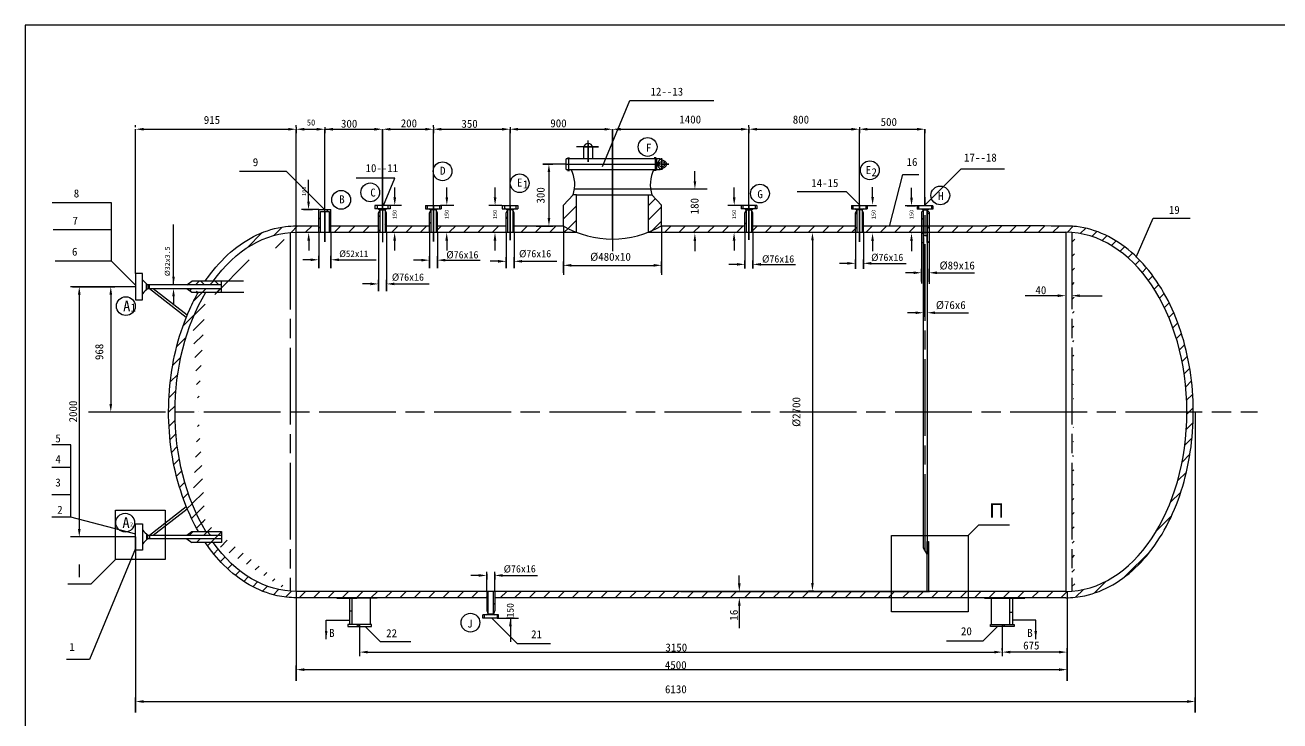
# Model space of a CAD drawing. Header units: millimetres. Extents: x 0 to 594, y 0 to 420.
# Drawn here: x 0 to 392.1, y 202.4 to 420 of the extents above; entities that cross this region are included whole.
import ezdxf

# ---------------------------------------------------------------- set-up
doc = ezdxf.new("R2010")
doc.units = ezdxf.units.MM
doc.linetypes.add('ACAD_ISO08W100', pattern=[36, 24, -3, 6, -3])
doc.linetypes.add('ACAD_ISO09W100', pattern=[45, 24, -3, 6, -3, 6, -3])
for name, color, linetype in [('双点划线', 1, 'ACAD_ISO09W100'), ('引线', 3, 'Continuous'), ('标注线', 6, 'Continuous'), ('点划线', 2, 'ACAD_ISO08W100')]:
    doc.layers.add(name, color=color, linetype=linetype)
doc.layers.add('次轮廓线', color=7, linetype='Continuous', lineweight=25)
doc.layers.add('轮廓线', color=7, linetype='Continuous', lineweight=30)
doc.dimstyles.new('ISO-25', dxfattribs={"dimtxt": 2.5, "dimasz": 2.5, "dimexe": 1.25, "dimexo": 0.625, "dimtad": 1, "dimtxsty": 'Standard', "dimcen": 2.5, "dimadec": 0, "dimazin": 0, "dimtfac": 1, "dimtmove": 0, "dimatfit": 3, "dimfxl": 1, "dimarcsym": 0})
pattern_1 = [(45, (9.756, -23.5534), (-2.245064, 2.245064), [])]
pattern_2 = [(45, (9.756, -23.5534), (-2.245064, 2.245064), []), (135, (9.756, -23.5534), (-6.735192, 2.245064), [7.9375, -4.7625])]

# ---------------------------------------------------------------- blocks, each defined once
blk = doc.blocks.new('圆')
at = {"layer": '标注线', "lineweight": 25}
blk.add_circle((404.57, 297.1), 5.87, dxfattribs=at)
at = {"layer": '标注线', "lineweight": 25, "insert": (402.87, 300.46), "char_height": 6.63, "width": 76.7405, "attachment_point": 1}
blk.add_mtext('A', dxfattribs=at)

msp = doc.modelspace()

# ---------------------------------------------------------------- hatches: boundary and pattern name
at = {"lineweight": 25}
h = msp.add_hatch(dxfattribs=at)
h.set_pattern_fill('ANSI31', color=256, style=0)
h.set_pattern_definition(pattern_1)
h.paths.add_polyline_path([(168.224, 357.13, 0.0366444), (172.311, 355.189), (172.311, 366.876), (171.235, 366.876), (168.224, 363.699)])
h.paths.add_polyline_path([(194.795, 355.235, 0.0367193), (198.882, 357.198), (198.882, 363.699), (195.871, 366.876), (194.795, 366.876)])
h = msp.add_hatch(dxfattribs=at)
h.set_pattern_fill('ANSI38', color=256, style=0)
h.set_pattern_definition(pattern_2)
h.paths.add_polyline_path([(92.28, 361.674), (95.042, 361.674), (95.042, 355.189), (95.581, 355.189), (95.581, 362.298), (91.741, 362.298), (91.741, 355.189), (92.28, 355.189)])
h = msp.add_hatch(dxfattribs=at)
h.set_pattern_fill('ANSI31', color=256, style=0)
h.set_pattern_definition(pattern_1)
h.paths.add_polyline_path([(110.841, 362.161, 0.0001236), (110.841, 362.161), (110.419, 361.212), (110.419, 355.189), (110.841, 355.189)])
h.paths.add_polyline_path([(112.926, 361.212), (112.503, 362.161, 0.0001236), (112.503, 362.161), (112.503, 355.189), (112.926, 355.189)])
h.paths.add_polyline_path([(126.764, 362.161, 0.0001236), (126.764, 362.161), (126.342, 361.212), (126.342, 355.189), (126.764, 355.189)])
h.paths.add_polyline_path([(128.849, 361.212), (128.426, 362.161, 0.0001236), (128.426, 362.161), (128.426, 355.189), (128.849, 355.189)])
h.paths.add_polyline_path([(150.723, 362.161, 0.0001236), (150.723, 362.161), (150.3, 361.212), (150.3, 355.189), (150.723, 355.189)])
h.paths.add_polyline_path([(152.807, 361.212), (152.385, 362.161, 0.0001236), (152.385, 362.161), (152.385, 355.189), (152.807, 355.189)])
h = msp.add_hatch(dxfattribs=at)
h.set_pattern_fill('ANSI31', color=256, style=0)
h.set_pattern_definition(pattern_1)
h.paths.add_polyline_path([(225.341, 362.161, 0.0001236), (225.341, 362.161), (224.919, 361.212), (224.919, 355.189), (225.341, 355.189)])
h.paths.add_polyline_path([(227.425, 361.212), (227.003, 362.161, 0.0001236), (227.003, 362.161), (227.003, 355.189), (227.425, 355.189)])
h.paths.add_polyline_path([(259.854, 362.161, 0.0001236), (259.854, 362.161), (259.431, 361.212), (259.431, 355.189), (259.854, 355.189)])
h.paths.add_polyline_path([(261.938, 361.212), (261.516, 362.161, 0.0001236), (261.516, 362.161), (261.516, 355.189), (261.938, 355.189)])
h = msp.add_hatch(dxfattribs=at)
h.set_pattern_fill('ANSI31', color=256, style=0)
h.set_pattern_definition(pattern_1)
h.paths.add_polyline_path([(280.735, 362.07), (280.117, 361.453), (280.117, 357.189), (280.735, 357.189)])
h.paths.add_polyline_path([(282.451, 361.453), (281.834, 362.07), (281.834, 357.189), (282.451, 357.189)])
h.paths.add_polyline_path([(280.735, 357.189), (280.117, 357.189), (280.117, 355.189), (280.735, 355.189)])
h.paths.add_polyline_path([(282.451, 357.189), (281.834, 357.189), (281.834, 355.189), (282.451, 355.189)])
h.paths.add_polyline_path([(280.735, 355.189), (280.117, 355.189), (280.117, 352.032), (280.735, 352.032)])
h.paths.add_polyline_path([(282.451, 355.189), (281.834, 355.189), (281.834, 352.032), (282.451, 352.032)])
at = {"lineweight": -3}
h = msp.add_hatch(dxfattribs=at)
h.set_pattern_fill('ANSI31', color=256, style=0)
h.set_pattern_definition(pattern_1)
edge = h.paths.add_edge_path()
edge.add_spline(control_points=[(54.161, 336.455), (53.196, 334.776), (52.298, 333.018), (49.843, 327.605), (48.493, 323.756), (46.405, 315.725), (45.667, 311.542), (44.836, 303.043), (44.743, 298.727), (45.206, 290.169), (45.762, 285.927), (47.498, 277.721), (48.678, 273.757), (51.309, 267.067), (52.654, 264.254), (54.161, 261.632)], knot_values=[4.0066623, 4.0066623, 4.0066623, 4.0066623, 4.1205086, 4.1205086, 4.3444741, 4.3444741, 4.5684395, 4.5684395, 4.7924049, 4.7924049, 5.0163704, 5.0163704, 5.2403358, 5.2403358, 5.4181181, 5.4181181, 5.4181181, 5.4181181], degree=3, periodic=0)
edge.add_line((54.161, 261.632), (56.482, 261.632))
edge.add_ellipse((84.716, 299.043), major_axis=(0, 56.145), ratio=0.6744186, start_angle=48.21518, end_angle=131.78482, ccw=False)
edge.add_line((56.482, 336.455), (54.161, 336.455))
edge = h.paths.add_edge_path()
edge.add_line((91.741, 355.189), (91.741, 357.189))
edge.add_line((91.741, 357.189), (84.716, 357.189))
edge.add_spline(control_points=[(84.716, 357.189), (83.586, 357.189), (82.455, 357.119), (78.295, 356.606), (75.297, 355.725), (69.546, 353.022), (66.794, 351.2), (61.663, 346.733), (59.285, 344.087), (56.858, 340.701), (56.576, 340.296), (56.299, 339.886)], knot_values=[5.4983596, 5.4983596, 5.4983596, 5.4983596, 5.5814115, 5.5814115, 5.8053769, 5.8053769, 6.0293424, 6.0293424, 6.2533078, 6.2533078, 6.2831853, 6.2831853, 6.2831853, 6.2831853], degree=3, periodic=0)
edge.add_line((56.299, 339.886), (58.734, 339.886))
edge.add_ellipse((84.716, 299.043), major_axis=(0, 56.145), ratio=0.6744186, start_angle=0, end_angle=43.32745, ccw=False)
edge.add_line((84.716, 355.189), (91.741, 355.189))
h = msp.add_hatch(dxfattribs=at)
h.set_pattern_fill('ANSI31', color=256, style=0)
h.set_pattern_definition(pattern_1)
h.paths.add_polyline_path([(227.425, 357.189), (227.425, 355.189), (259.431, 355.189), (259.431, 357.189)])
h.paths.add_polyline_path([(280.117, 355.189), (280.117, 357.189), (261.938, 357.189), (261.938, 355.189)])
h.paths.add_polyline_path([(224.919, 355.189), (224.919, 357.189), (198.866, 357.189, -0.0365738), (194.795, 355.235), (194.795, 355.189)])
h.paths.add_polyline_path([(172.311, 355.189, -0.037604), (168.121, 357.189), (152.807, 357.189), (152.807, 355.189)])
h.paths.add_polyline_path([(128.849, 357.189), (128.849, 355.189), (150.3, 355.189), (150.3, 357.189)])
h.paths.add_polyline_path([(112.926, 357.189), (112.926, 355.189), (126.342, 355.189), (126.342, 357.189)])
h.paths.add_polyline_path([(110.419, 355.189), (110.419, 357.189), (95.581, 357.189), (95.581, 355.189)])
h = msp.add_hatch(dxfattribs=at)
h.set_pattern_fill('ANSI31', color=256, style=0)
h.set_pattern_definition(pattern_1)
edge = h.paths.add_edge_path()
edge.add_ellipse((325.17, 299.043), major_axis=(0, 56.145), ratio=0.6744186, start_angle=182.88104, end_angle=357.11896, ccw=False)
edge.add_line((327.073, 242.969), (327.073, 240.964))
edge.add_spline(control_points=[(327.073, 240.964), (328.437, 241.058), (329.797, 241.254), (334.152, 242.21), (337.096, 243.369), (342.696, 246.599), (345.354, 248.669), (350.263, 253.595), (352.515, 256.451), (356.521, 262.803), (358.275, 266.298), (361.208, 273.757), (362.388, 277.721), (364.124, 285.927), (364.68, 290.169), (365.143, 298.727), (365.05, 303.043), (364.219, 311.542), (363.481, 315.725), (361.393, 323.756), (360.043, 327.605), (356.789, 334.783), (354.885, 338.112), (350.602, 344.087), (348.223, 346.733), (343.093, 351.2), (340.34, 353.022), (334.589, 355.725), (331.591, 356.606), (328.239, 357.019), (327.922, 357.053), (327.073, 357.081)], knot_values=[3.1882264, 3.1882264, 3.1882264, 3.1882264, 3.2885828, 3.2885828, 3.5125482, 3.5125482, 3.7365137, 3.7365137, 3.9604791, 3.9604791, 4.1844445, 4.1844445, 4.40841, 4.40841, 4.6323754, 4.6323754, 4.8563408, 4.8563408, 5.0803062, 5.0803062, 5.3042717, 5.3042717, 5.5282371, 5.5282371, 5.7522025, 5.7522025, 5.976168, 5.976168, 6.2001334, 6.2001334, 6.223522, 6.223522, 6.223522, 6.223522], degree=3, periodic=0)
edge.add_line((327.073, 357.081), (327.073, 355.118))
edge = h.paths.add_edge_path()
edge.add_line((325.17, 355.189), (325.17, 357.122))
edge.add_spline(control_points=[(325.17, 357.122), (322.005, 357.166), (315.528, 357.189), (301.391, 357.189)], knot_values=[6.2360523, 6.2360523, 6.2360523, 6.2360523, 6.2831853, 6.2831853, 6.2831853, 6.2831853], degree=3, periodic=0)
edge.add_line((301.391, 357.189), (282.451, 357.189))
edge.add_line((282.451, 357.189), (282.451, 355.189))
edge.add_line((282.451, 355.189), (325.17, 355.189))
edge = h.paths.add_edge_path()
edge.add_ellipse((325.17, 299.043), major_axis=(0, 56.145), ratio=0.6744186, start_angle=357.11896, end_angle=360, ccw=False)
edge.add_line((327.073, 355.118), (327.073, 357.081))
edge.add_spline(control_points=[(327.073, 357.081), (326.619, 357.096), (326.012, 357.11), (325.17, 357.122)], knot_values=[6.223522, 6.223522, 6.223522, 6.223522, 6.2360523, 6.2360523, 6.2360523, 6.2360523], degree=3, periodic=0)
edge.add_line((325.17, 357.122), (325.17, 355.189))
edge = h.paths.add_edge_path()
edge.add_spline(control_points=[(325.17, 240.898), (325.805, 240.898), (326.44, 240.92), (327.073, 240.964)], knot_values=[3.1415927, 3.1415927, 3.1415927, 3.1415927, 3.1882264, 3.1882264, 3.1882264, 3.1882264], degree=3, periodic=0)
edge.add_line((327.073, 240.964), (327.073, 242.969))
edge.add_ellipse((325.17, 299.043), major_axis=(0, 56.145), ratio=0.6744186, start_angle=180, end_angle=182.88104, ccw=False)
edge.add_line((325.17, 242.898), (325.17, 240.898))
at = {"lineweight": 25}
h = msp.add_hatch(dxfattribs=at)
h.set_pattern_fill('ANSI38', color=256, style=0)
h.set_pattern_definition(pattern_2)
h.paths.add_polyline_path([(61.381, 339.886), (52.109, 339.886), (50.507, 338.763), (61.381, 338.763)])
h.paths.add_polyline_path([(61.381, 337.578), (50.507, 337.578), (52.109, 336.455), (61.381, 336.455)])
at = {"lineweight": -3}
h = msp.add_hatch(dxfattribs=at)
h.set_pattern_fill('ANSI31', color=256, style=0)
h.set_pattern_definition(pattern_1)
edge = h.paths.add_edge_path()
edge.add_ellipse((84.716, 299.043), major_axis=(0, 56.145), ratio=0.6744186, start_angle=136.67255, end_angle=177.11896, ccw=False)
edge.add_line((58.734, 258.201), (56.299, 258.201))
edge.add_spline(control_points=[(56.299, 258.201), (58.061, 255.592), (59.997, 253.221), (64.533, 248.669), (67.19, 246.599), (72.791, 243.369), (75.734, 242.21), (80.089, 241.254), (81.449, 241.058), (82.813, 240.964)], knot_values=[3.1882264, 3.1882264, 3.1882264, 3.1882264, 3.3781309, 3.3781309, 3.6020963, 3.6020963, 3.8260617, 3.8260617, 3.9264181, 3.9264181, 3.9264181, 3.9264181], degree=3, periodic=0)
edge.add_line((82.813, 240.964), (82.813, 242.969))
edge = h.paths.add_edge_path()
edge.add_line((144.253, 242.898), (82.813, 242.898))
edge.add_line((82.813, 242.898), (82.813, 240.964))
edge.add_spline(control_points=[(82.813, 240.964), (83.447, 240.92), (84.081, 240.898), (84.716, 240.898)], knot_values=[3.1415927, 3.1415927, 3.1415927, 3.1415927, 3.1882264, 3.1882264, 3.1882264, 3.1882264], degree=3, periodic=0)
edge.add_line((84.716, 240.898), (144.253, 240.898))
edge.add_line((144.253, 240.898), (144.253, 242.898))
at = {"lineweight": 25}
h = msp.add_hatch(dxfattribs=at)
h.set_pattern_fill('ANSI38', color=256, style=0)
h.set_pattern_definition(pattern_2)
h.paths.add_polyline_path([(61.381, 261.632), (52.109, 261.632), (50.507, 260.508), (61.381, 260.508)])
h.paths.add_polyline_path([(61.381, 259.324), (50.507, 259.324), (52.109, 258.201), (61.381, 258.201)])
h = msp.add_hatch(dxfattribs=at)
h.set_pattern_fill('MUDST', color=256, style=0)
h.set_pattern_definition([(0, (9.756, -23.5534), (12.7, 6.35), [6.35, -6.35, 0, -6.35, 0, -6.35])])
h.paths.add_polyline_path([(102.176, 240.808), (101.318, 240.808), (101.318, 232.57), (102.176, 232.57)])
h = msp.add_hatch(dxfattribs=at)
h.set_pattern_fill('ANSI31', color=256, style=0)
h.set_pattern_definition(pattern_1)
h.paths.add_polyline_path([(144.675, 242.898), (144.253, 242.898), (144.253, 236.875), (144.675, 235.925, 0.0001236), (144.675, 235.926)])
h.paths.add_polyline_path([(146.759, 242.898), (146.337, 242.898), (146.337, 235.926, 0.0001236), (146.337, 235.925), (146.759, 236.875)])
at = {"lineweight": -3}
h = msp.add_hatch(dxfattribs=at)
h.set_pattern_fill('ANSI31', color=256, style=0)
h.set_pattern_definition(pattern_1)
h.paths.add_polyline_path([(146.759, 242.898), (146.759, 240.898), (325.17, 240.898), (325.17, 242.898)])
at = {"lineweight": 25}
h = msp.add_hatch(dxfattribs=at)
h.set_pattern_fill('ACAD_ISO08W100', color=256, style=0)
h.set_pattern_definition([(0, (9.756, -23.5534), (0, 5), [24, -3, 6, -3])])
h.paths.add_polyline_path([(308.569, 240.705), (308.569, 240.808), (307.71, 240.808), (307.71, 232.57), (308.569, 232.57)])
h = msp.add_hatch(dxfattribs=at)
h.set_pattern_fill('ANSI31', color=256, style=0)
h.set_pattern_definition(pattern_1)
h.paths.add_polyline_path([(108.237, 232.57), (100.815, 232.57), (100.815, 231.891), (108.237, 231.891)])
h = msp.add_hatch(dxfattribs=at)
h.set_pattern_fill('ANSI31', color=256, style=0)
h.set_pattern_definition(pattern_1)
h.paths.add_polyline_path([(309.072, 232.57), (301.65, 232.57), (301.65, 231.891), (309.072, 231.891)])

# ---------------------------------------------------------------- linework, layer by layer
at = {"lineweight": -3}
for p, q in [((198.413, 378.167), (169.025, 378.167)), ((169.025, 374.857), (169.025, 378.167)), ((197.322, 378.167), (197.322, 374.857)), ((198.413, 378.167), (199.9, 377.439)), ((169.025, 374.857), (198.413, 374.857)), ((198.413, 374.857), (199.9, 375.584)), ((171.235, 366.876), (168.224, 363.699)), ((172.311, 366.876), (171.235, 366.876)), ((172.311, 355.189), (172.311, 366.876)), ((172.311, 366.876), (194.795, 366.876)), ((194.795, 355.189), (194.795, 366.876)), ((194.795, 366.876), (195.871, 366.876)), ((195.871, 366.876), (198.882, 363.699)), ((110.782, 362.215), (112.563, 362.215)), ((128.486, 362.215), (126.705, 362.215)), ((152.444, 362.215), (150.663, 362.215)), ((168.224, 357.13), (168.224, 363.699)), ((198.882, 357.13), (198.882, 363.699)), ((225.282, 362.215), (227.062, 362.215)), ((261.575, 362.215), (259.794, 362.215)), ((280.737, 362.073), (280.117, 361.453)), ((280.117, 361.453), (280.117, 352.032)), ((280.735, 256.493), (280.735, 362.169)), ((280.735, 362.169), (281.834, 362.169)), ((280.737, 352.032), (280.737, 362.073)), ((281.831, 362.073), (282.451, 361.453)), ((281.831, 352.032), (281.831, 362.073)), ((281.834, 362.169), (281.834, 254.575)), ((282.451, 361.453), (282.451, 352.032)), ((280.117, 352.032), (280.737, 352.032)), ((282.451, 352.032), (281.831, 352.032)), ((38.858, 337.578), (50.367, 328.615)), ((40.036, 337.578), (50.668, 329.35)), ((38.858, 260.508), (50.367, 269.471)), ((40.036, 260.508), (50.668, 268.736)), ((281.834, 254.575), (280.735, 256.493)), ((281.83, 258.537), (282.247, 258.537)), ((281.857, 242.9), (281.857, 258.508)), ((282.247, 242.9), (281.857, 242.9)), ((144.616, 235.872), (146.396, 235.872))]:
    msp.add_line(p, q, dxfattribs=at)
at = {"lineweight": 25}
for p, q in [((169.588, 378.406), (169.484, 378.511)), ((169.484, 378.511), (170.11, 378.511)), ((169.588, 378.406), (169.484, 378.302)), ((169.484, 378.302), (170.11, 378.302)), ((170.006, 378.406), (169.588, 378.406)), ((170.006, 378.406), (169.588, 378.406)), ((169.797, 378.406), (169.797, 374.617)), ((170.11, 378.511), (170.006, 378.406)), ((170.11, 378.302), (170.006, 378.406)), ((197.203, 378.511), (196.577, 378.511)), ((196.577, 378.511), (196.681, 378.406)), ((196.577, 378.302), (196.681, 378.406)), ((197.203, 378.302), (196.577, 378.302)), ((196.681, 378.406), (197.099, 378.406)), ((196.681, 378.406), (197.099, 378.406)), ((196.89, 378.406), (196.89, 374.617)), ((197.099, 378.406), (197.203, 378.511)), ((197.099, 378.406), (197.203, 378.302)), ((169.588, 374.617), (169.484, 374.722)), ((169.484, 374.722), (170.11, 374.722)), ((169.588, 374.617), (169.484, 374.513)), ((169.484, 374.513), (170.11, 374.513)), ((170.006, 374.617), (169.588, 374.617)), ((170.006, 374.617), (169.588, 374.617)), ((170.11, 374.722), (170.006, 374.617)), ((170.11, 374.513), (170.006, 374.617)), ((197.203, 374.722), (196.577, 374.722)), ((196.577, 374.722), (196.681, 374.617)), ((196.577, 374.513), (196.681, 374.617)), ((197.203, 374.513), (196.577, 374.513)), ((196.681, 374.617), (197.099, 374.617)), ((196.681, 374.617), (197.099, 374.617)), ((197.099, 374.617), (197.203, 374.722)), ((197.099, 374.617), (197.203, 374.513)), ((109.997, 363.607), (109.997, 362.487)), ((113.347, 363.607), (113.347, 362.487)), ((125.678, 363.607), (125.678, 362.487)), ((129.513, 363.607), (129.513, 362.487)), ((149.758, 363.607), (149.758, 362.487)), ((153.35, 363.607), (153.35, 362.487)), ((224.229, 363.607), (224.229, 362.487)), ((228.115, 363.607), (228.115, 362.487)), ((258.678, 363.607), (258.678, 362.487)), ((262.692, 363.607), (262.692, 362.487)), ((279.152, 363.515), (279.152, 362.396)), ((283.243, 363.515), (283.243, 362.396)), ((280.737, 354.235), (281.831, 354.235)), ((143.474, 235.6), (143.474, 234.48)), ((147.538, 235.6), (147.538, 234.48))]:
    msp.add_line(p, q, dxfattribs=at)
for p, q in [((84.716, 357.189), (91.741, 357.189)), ((95.581, 357.189), (110.419, 357.189)), ((112.926, 357.189), (126.342, 357.189)), ((128.849, 357.189), (150.3, 357.189)), ((152.807, 357.189), (168.224, 357.189)), ((198.866, 357.189), (224.901, 357.189)), ((227.408, 357.189), (259.443, 357.189)), ((261.949, 357.189), (280.117, 357.189)), ((277.612, 357.189), (301.391, 357.189)), ((84.716, 355.189), (172.311, 355.189)), ((84.716, 242.898), (84.716, 355.189)), ((194.676, 355.189), (280.117, 355.189)), ((277.472, 355.189), (325.17, 355.189)), ((325.17, 355.189), (325.17, 242.898)), ((325.17, 242.898), (84.716, 242.898)), ((144.253, 240.898), (84.716, 240.898)), ((325.17, 240.898), (146.759, 240.898))]:
    msp.add_line(p, q)
msp.add_lwpolyline([(0, 0), (594, 0), (594, 420), (0, 420)], close=True)
at = {"lineweight": 30}
msp.add_circle((198.969, 376.465), 0.884, dxfattribs=at)
at = {"lineweight": -3}
for centre, radius, start, end in [((199.321, 376.512), 1.659, 112.94872, 247.05128), ((199.446, 376.512), 1.033, 296.0686, 63.9314), ((161.184, 370.164), 10.575, 341.88397, 26.34196), ((205.922, 370.164), 10.575, 153.65804, 198.11603)]:
    msp.add_arc(centre, radius, start, end, dxfattribs=at)
at = {"extrusion": (0, 0, -1)}
for start_param, end_param in [(5.5269786, 6.2831853), (3.9831062, 5.4416717), (3.1415927, 3.8977994)]:
    msp.add_ellipse((84.716, 299.043), major_axis=(0, 56.145), ratio=0.6744186, start_param=start_param, end_param=end_param, dxfattribs=at)
msp.add_ellipse((325.17, 299.043), major_axis=(0, 56.145), ratio=0.6744186, start_param=3.1415927, end_param=6.2831853)
for points, knots in [([(56.299, 339.886), (56.576, 340.296), (56.858, 340.701), (59.285, 344.087), (61.663, 346.733), (66.794, 351.2), (69.546, 353.022), (75.297, 355.725), (78.295, 356.606), (82.455, 357.119), (83.586, 357.189), (84.716, 357.189)], [5.49835959, 5.49835959, 5.49835959, 5.49835959, 5.52823711, 5.52823711, 5.75220255, 5.75220255, 5.97616798, 5.97616798, 6.20013341, 6.20013341, 6.28318531, 6.28318531, 6.28318531, 6.28318531]), ([(325.17, 240.898), (327.171, 240.898), (329.171, 241.117), (334.152, 242.21), (337.096, 243.369), (342.696, 246.599), (345.354, 248.669), (350.263, 253.595), (352.515, 256.451), (356.521, 262.803), (358.275, 266.298), (361.208, 273.757), (362.388, 277.721), (364.124, 285.927), (364.68, 290.169), (365.143, 298.727), (365.05, 303.043), (364.219, 311.542), (363.481, 315.725), (361.393, 323.756), (360.043, 327.605), (356.789, 334.783), (354.885, 338.112), (350.602, 344.087), (348.223, 346.733), (343.093, 351.2), (340.34, 353.022), (334.589, 355.725), (331.591, 356.606), (327.431, 357.119), (326.301, 357.189), (301.391, 357.189)], [3.1415927, 3.1415927, 3.1415927, 3.1415927, 3.2885828, 3.2885828, 3.5125482, 3.5125482, 3.7365137, 3.7365137, 3.9604791, 3.9604791, 4.1844445, 4.1844445, 4.40841, 4.40841, 4.6323754, 4.6323754, 4.8563408, 4.8563408, 5.0803062, 5.0803062, 5.3042717, 5.3042717, 5.5282371, 5.5282371, 5.7522025, 5.7522025, 5.976168, 5.976168, 6.2001334, 6.2001334, 6.2831853, 6.2831853, 6.2831853, 6.2831853]), ([(54.161, 261.632), (52.654, 264.254), (51.309, 267.067), (48.678, 273.757), (47.498, 277.721), (45.762, 285.927), (45.206, 290.169), (44.743, 298.727), (44.836, 303.043), (45.667, 311.542), (46.405, 315.725), (48.493, 323.756), (49.843, 327.605), (52.298, 333.018), (53.196, 334.776), (54.161, 336.455)], [4.0066623, 4.0066623, 4.0066623, 4.0066623, 4.1844445, 4.1844445, 4.40841, 4.40841, 4.6323754, 4.6323754, 4.8563408, 4.8563408, 5.0803062, 5.0803062, 5.3042717, 5.3042717, 5.4181181, 5.4181181, 5.4181181, 5.4181181]), ([(84.716, 240.898), (82.716, 240.898), (80.715, 241.117), (75.734, 242.21), (72.791, 243.369), (67.19, 246.599), (64.533, 248.669), (59.997, 253.221), (58.061, 255.592), (56.299, 258.201)], [3.14159265, 3.14159265, 3.14159265, 3.14159265, 3.28858279, 3.28858279, 3.51254822, 3.51254822, 3.73651366, 3.73651366, 3.92641813, 3.92641813, 3.92641813, 3.92641813])]:
    msp.add_open_spline(points, degree=3, knots=knots)
at = {"layer": '双点划线', "lineweight": 25}
for p, q in [((294.666, 260.406), (298.004, 263.744)), ((298.004, 263.744), (307.615, 263.744)), ((28.292, 252.84), (20.569, 245.117)), ((20.569, 245.117), (13.31, 245.117))]:
    msp.add_line(p, q, dxfattribs=at)
for points in [[(28.292, 268.294), (43.745, 268.294), (43.745, 252.84), (28.292, 252.84)], [(270.718, 260.406), (294.666, 260.406), (294.666, 236.458), (270.718, 236.458)]]:
    msp.add_lwpolyline(points, close=True, dxfattribs=at)
at = {"layer": '引线', "lineweight": 25}
for p, q in [((180.407, 375.778), (188.951, 396.403)), ((188.951, 396.403), (215.248, 396.403)), ((81.689, 374.191), (67.004, 374.191)), ((93.624, 362.256), (81.689, 374.191)), ((270.09, 356.992), (274.296, 373.228)), ((274.296, 373.228), (279.266, 373.228)), ((281.178, 363.677), (292.549, 375.048)), ((292.549, 375.048), (306.032, 375.048)), ((115.536, 372.106), (103.411, 372.106)), ((112.023, 363.625), (115.536, 372.106)), ((256.648, 367.859), (241.281, 367.859)), ((260.855, 363.652), (256.648, 367.859)), ((27.033, 364.393), (8.432, 364.393)), ((27.033, 346.132), (27.033, 364.393)), ((347.214, 347.46), (352.491, 359.588)), ((352.491, 359.588), (364.102, 359.588)), ((27.033, 356.011), (8.782, 356.011)), ((27.033, 346.132), (9.443, 346.132)), ((34.457, 338.709), (27.033, 346.132)), ((14.25, 288.698), (8.321, 288.698)), ((14.25, 266.062), (14.25, 288.698)), ((14.25, 281.671), (8.321, 281.671)), ((14.25, 273.139), (8.321, 273.139)), ((14.25, 266.062), (8.321, 266.062)), ((34.555, 260.817), (14.25, 266.062)), ((34.457, 256.314), (20.075, 221.593)), ((106.443, 231.712), (110.942, 227.213)), ((145.797, 234.52), (153.769, 226.549)), ((303.922, 231.993), (299.283, 227.354)), ((110.942, 227.213), (120.509, 227.213)), ((153.769, 226.549), (164.183, 226.549)), ((299.283, 227.354), (287.888, 227.354)), ((20.075, 221.593), (12.961, 221.593))]:
    msp.add_line(p, q, dxfattribs=at)
at = {"layer": '标注线', "lineweight": 25}
for p, q in [((34.527, 388.053), (34.527, 388.678)), ((84.716, 388.053), (84.716, 388.678)), ((127.595, 388.053), (127.595, 388.678)), ((226.172, 388.053), (226.172, 388.678)), ((34.527, 342.27), (34.527, 387.428)), ((37.027, 387.428), (82.216, 387.428)), ((84.716, 388.053), (84.716, 386.178)), ((84.716, 355.189), (84.716, 387.428)), ((87.216, 387.428), (91.161, 387.428)), ((93.661, 388.053), (93.661, 386.178)), ((93.661, 352.213), (93.661, 387.428)), ((93.661, 387.428), (93.661, 386.178)), ((93.661, 387.428), (105.327, 387.428)), ((96.161, 387.428), (109.172, 387.428)), ((111.672, 362.215), (111.672, 387.428)), ((111.672, 387.428), (111.672, 352.102)), ((111.672, 387.428), (111.672, 386.178)), ((111.672, 386.803), (111.672, 386.178)), ((114.172, 387.428), (125.095, 387.428)), ((127.595, 388.053), (127.595, 386.178)), ((127.595, 352.284), (127.595, 387.428)), ((130.095, 387.428), (149.054, 387.428)), ((151.554, 388.053), (151.554, 386.178)), ((151.554, 352.692), (151.554, 387.428)), ((151.554, 387.428), (151.554, 386.178)), ((154.054, 387.428), (181.053, 387.428)), ((183.553, 353.095), (183.553, 387.428)), ((183.553, 387.428), (183.553, 349.26)), ((183.553, 387.428), (183.553, 386.178)), ((183.553, 386.803), (183.553, 386.178)), ((186.053, 387.428), (223.672, 387.428)), ((226.172, 388.053), (226.172, 386.178)), ((226.172, 352.83), (226.172, 387.428)), ((228.672, 387.428), (258.185, 387.428)), ((260.685, 388.053), (260.685, 386.178)), ((260.685, 352.191), (260.685, 387.428)), ((260.685, 387.428), (260.685, 386.178)), ((263.185, 387.428), (278.698, 387.428)), ((281.198, 363.515), (281.198, 387.428)), ((281.198, 387.428), (281.198, 386.178)), ((169.025, 376.512), (161.818, 376.512)), ((161.818, 376.512), (164.938, 376.512)), ((163.688, 374.012), (163.688, 359.649)), ((209.303, 371.185), (209.303, 374.32)), ((88.574, 364.798), (88.574, 371.636)), ((115.51, 366.099), (115.51, 369.234)), ((131.78, 366.099), (131.78, 369.234)), ((146.856, 366.099), (146.856, 369.234)), ((195.432, 368.824), (213.094, 368.824)), ((221.582, 366.099), (221.582, 369.234)), ((264.833, 366.207), (264.833, 369.342)), ((276.991, 366.015), (276.991, 369.15)), ((91.741, 362.298), (86.344, 362.298)), ((86.969, 362.298), (89.824, 362.298)), ((93.661, 361.674), (93.661, 352.213)), ((117.667, 363.607), (113.565, 363.607)), ((127.595, 363.607), (127.595, 352.284)), ((133.937, 363.607), (129.835, 363.607)), ((149.013, 363.607), (144.912, 363.607)), ((151.554, 363.607), (151.554, 352.692)), ((223.739, 363.607), (219.638, 363.607)), ((226.172, 363.607), (226.172, 352.83)), ((260.685, 363.607), (260.685, 352.191)), ((263.118, 363.607), (266.031, 363.607)), ((278.765, 363.515), (275.009, 363.515)), ((275.634, 363.515), (278.241, 363.515)), ((46.384, 338.71), (46.384, 357.624)), ((159.703, 357.149), (164.938, 357.149)), ((168.224, 357.189), (168.224, 341.934)), ((198.882, 357.13), (198.873, 341.934)), ((91.741, 355.189), (91.741, 343.979)), ((95.581, 355.189), (95.581, 343.979)), ((110.419, 355.189), (110.419, 336.742)), ((112.926, 355.189), (112.926, 336.742)), ((126.342, 355.189), (126.342, 343.979)), ((128.849, 355.189), (128.849, 343.979)), ((150.3, 355.189), (150.3, 343.979)), ((152.807, 355.189), (152.807, 343.979)), ((224.919, 355.189), (224.919, 343.835)), ((227.425, 355.189), (227.425, 343.832)), ((246.429, 355.142), (244.78, 355.142)), ((259.431, 355.189), (259.431, 343.799)), ((261.938, 355.189), (261.938, 343.796)), ((280.737, 353.61), (280.737, 328.786)), ((281.831, 353.61), (281.831, 328.786)), ((88.61, 352.625), (88.61, 349.491)), ((115.474, 352.625), (115.474, 349.491)), ((131.744, 352.625), (131.744, 349.491)), ((146.821, 352.625), (146.821, 349.491)), ((209.289, 352.451), (209.289, 349.316)), ((221.546, 352.625), (221.546, 349.491)), ((246.03, 352.642), (246.03, 245.493)), ((264.809, 352.478), (264.809, 349.343)), ((276.982, 352.465), (276.982, 349.33)), ((280.117, 352.032), (280.117, 339.133)), ((282.451, 352.032), (282.451, 339.087)), ((89.241, 346.603), (86.741, 346.603)), ((91.741, 343.979), (91.741, 347.853)), ((95.581, 343.979), (95.581, 347.853)), ((98.081, 346.603), (109.748, 346.603)), ((123.842, 346.483), (121.342, 346.483)), ((126.342, 343.979), (126.342, 347.733)), ((128.849, 343.979), (128.849, 347.733)), ((131.349, 346.483), (142.182, 346.483)), ((147.8, 346.123), (145.3, 346.123)), ((150.3, 343.979), (150.3, 347.373)), ((152.807, 343.979), (152.807, 347.373)), ((155.307, 346.123), (166.141, 346.123)), ((168.224, 342.559), (168.224, 346.114)), ((198.873, 342.559), (198.873, 346.114)), ((222.419, 345.164), (219.919, 345.164)), ((224.919, 343.835), (224.919, 346.414)), ((227.425, 343.832), (227.425, 346.414)), ((229.925, 345.164), (240.759, 345.164)), ((256.931, 345.489), (254.431, 345.489)), ((259.431, 343.799), (259.431, 346.739)), ((261.938, 343.796), (261.938, 346.739)), ((264.438, 345.489), (275.272, 345.489)), ((170.724, 344.864), (196.373, 344.864)), ((277.617, 342.539), (275.117, 342.539)), ((280.117, 339.758), (280.117, 343.789)), ((282.451, 339.712), (282.451, 343.789)), ((284.951, 342.539), (296.618, 342.539)), ((34.527, 338.17), (14.155, 338.17)), ((14.78, 338.17), (28.023, 338.17)), ((23.716, 338.17), (15.681, 338.17)), ((107.919, 339.052), (105.419, 339.052)), ((110.419, 336.742), (110.419, 340.302)), ((112.926, 336.742), (112.926, 340.302)), ((115.426, 339.052), (126.259, 339.052)), ((16.931, 335.67), (16.931, 262.416)), ((26.773, 335.67), (26.773, 301.527)), ((46.384, 335.141), (46.384, 332.641)), ((322.664, 335.37), (312.457, 335.37)), ((329.578, 335.367), (336.58, 335.367)), ((278.237, 330.036), (275.737, 330.036)), ((284.331, 330.036), (294.748, 330.036)), ((20.471, 299.027), (28.023, 299.027)), ((365.601, 298.804), (365.601, 205.01)), ((34.527, 259.916), (14.155, 259.916)), ((23.716, 259.916), (15.681, 259.916)), ((34.527, 259.916), (34.527, 205.01)), ((141.753, 247.887), (139.253, 247.887)), ((144.253, 242.898), (144.253, 248.975)), ((144.253, 248.35), (144.253, 246.637)), ((146.759, 242.898), (146.759, 248.975)), ((146.759, 248.35), (146.759, 246.637)), ((149.259, 247.887), (160.093, 247.887)), ((223.178, 245.365), (223.178, 247.865)), ((84.716, 242.898), (84.716, 214.924)), ((222.643, 242.865), (221.928, 242.865)), ((222.643, 240.92), (221.928, 240.92)), ((246.429, 242.993), (244.78, 242.993)), ((325.602, 242.902), (325.602, 214.924)), ((223.178, 238.42), (223.178, 231.345)), ((104.526, 232.57), (104.526, 222.799)), ((147.538, 234.48), (154.157, 234.48)), ((152.793, 234.483), (150.4, 234.483)), ((151.65, 234.483), (151.65, 232.301)), ((151.65, 231.983), (151.65, 227.099)), ((305.361, 232.57), (305.361, 223.324)), ((104.526, 227.059), (104.526, 222.66)), ((107.026, 223.91), (302.861, 223.91)), ((305.361, 227.322), (305.361, 222.66)), ((305.361, 224.535), (305.361, 225.16)), ((323.102, 223.91), (307.861, 223.91)), ((325.602, 219.047), (325.602, 225.16)), ((84.716, 214.924), (84.716, 219.672)), ((325.602, 214.924), (325.602, 219.672)), ((87.216, 218.422), (323.102, 218.422)), ((34.527, 205.01), (34.527, 209.703)), ((37.027, 208.453), (363.101, 208.453)), ((365.601, 205.01), (365.601, 209.703))]:
    msp.add_line(p, q, dxfattribs=at)
for centre in [(194.523, 381.88), (130.456, 374.272), (263.956, 374.58), (154.543, 370.539), (107.855, 367.685), (229.635, 367.301), (285.984, 366.731), (98.775, 365.344), (139.157, 233.121)]:
    msp.add_circle(centre, 2.936, dxfattribs=at)
for points in [[(37.027, 387.844), (37.027, 387.011), (34.527, 387.428)], [(82.216, 387.844), (82.216, 387.011), (84.716, 387.428)], [(87.216, 387.844), (87.216, 387.011), (84.716, 387.428)], [(91.161, 387.844), (91.161, 387.011), (93.661, 387.428)], [(96.161, 387.844), (96.161, 387.011), (93.661, 387.428)], [(109.172, 387.844), (109.172, 387.011), (111.672, 387.428)], [(114.172, 387.844), (114.172, 387.011), (111.672, 387.428)], [(125.095, 387.844), (125.095, 387.011), (127.595, 387.428)], [(130.095, 387.844), (130.095, 387.011), (127.595, 387.428)], [(149.054, 387.844), (149.054, 387.011), (151.554, 387.428)], [(154.054, 387.844), (154.054, 387.011), (151.554, 387.428)], [(181.053, 387.844), (181.053, 387.011), (183.553, 387.428)], [(186.053, 387.844), (186.053, 387.011), (183.553, 387.428)], [(223.672, 387.844), (223.672, 387.011), (226.172, 387.428)], [(228.672, 387.844), (228.672, 387.011), (226.172, 387.428)], [(258.185, 387.844), (258.185, 387.011), (260.685, 387.428)], [(263.185, 387.844), (263.185, 387.011), (260.685, 387.428)], [(278.698, 387.844), (278.698, 387.011), (281.198, 387.428)], [(163.272, 374.012), (164.105, 374.012), (163.688, 376.512)], [(208.886, 371.185), (209.72, 371.185), (209.303, 368.685)], [(88.157, 364.798), (88.99, 364.798), (88.574, 362.298)], [(115.093, 366.099), (115.926, 366.099), (115.51, 363.599)], [(131.363, 366.099), (132.196, 366.099), (131.78, 363.599)], [(146.44, 366.099), (147.273, 366.099), (146.856, 363.599)], [(221.165, 366.099), (221.999, 366.099), (221.582, 363.599)], [(264.416, 366.207), (265.249, 366.207), (264.833, 363.707)], [(276.574, 366.015), (277.408, 366.015), (276.991, 363.515)], [(163.272, 359.649), (164.105, 359.649), (163.688, 357.149)], [(89.027, 352.625), (88.194, 352.625), (88.61, 355.125)], [(115.891, 352.625), (115.057, 352.625), (115.474, 355.125)], [(132.16, 352.625), (131.327, 352.625), (131.744, 355.125)], [(147.237, 352.625), (146.404, 352.625), (146.821, 355.125)], [(209.706, 352.451), (208.872, 352.451), (209.289, 354.951)], [(221.963, 352.625), (221.13, 352.625), (221.546, 355.125)], [(245.614, 352.642), (246.447, 352.642), (246.03, 355.142)], [(265.225, 352.478), (264.392, 352.478), (264.809, 354.978)], [(277.399, 352.465), (276.566, 352.465), (276.982, 354.965)], [(89.241, 347.02), (89.241, 346.186), (91.741, 346.603)], [(98.081, 347.02), (98.081, 346.186), (95.581, 346.603)], [(123.842, 346.9), (123.842, 346.066), (126.342, 346.483)], [(131.349, 346.9), (131.349, 346.066), (128.849, 346.483)], [(147.8, 346.54), (147.8, 345.707), (150.3, 346.123)], [(155.307, 346.54), (155.307, 345.707), (152.807, 346.123)], [(170.724, 345.281), (170.724, 344.447), (168.224, 344.864)], [(196.373, 345.281), (196.373, 344.447), (198.873, 344.864)], [(222.419, 345.581), (222.419, 344.747), (224.919, 345.164)], [(229.925, 345.581), (229.925, 344.747), (227.425, 345.164)], [(256.931, 345.905), (256.931, 345.072), (259.431, 345.489)], [(264.438, 345.905), (264.438, 345.072), (261.938, 345.489)], [(45.967, 341.348), (46.801, 341.348), (46.384, 338.848)], [(277.617, 342.956), (277.617, 342.122), (280.117, 342.539)], [(284.951, 342.956), (284.951, 342.122), (282.451, 342.539)], [(16.514, 335.67), (17.348, 335.67), (16.931, 338.17)], [(26.356, 335.67), (27.189, 335.67), (26.773, 338.17)], [(45.967, 335.141), (46.801, 335.141), (46.384, 337.641)], [(107.919, 339.469), (107.919, 338.635), (110.419, 339.052)], [(115.426, 339.469), (115.426, 338.635), (112.926, 339.052)], [(322.664, 335.787), (322.664, 334.953), (325.164, 335.37)], [(329.578, 335.784), (329.578, 334.95), (327.078, 335.367)], [(278.237, 330.452), (278.237, 329.619), (280.737, 330.036)], [(284.331, 330.452), (284.331, 329.619), (281.831, 330.036)], [(26.356, 301.527), (27.189, 301.527), (26.773, 299.027)], [(16.514, 262.416), (17.348, 262.416), (16.931, 259.916)], [(141.753, 248.304), (141.753, 247.47), (144.253, 247.887)], [(149.259, 248.304), (149.259, 247.47), (146.759, 247.887)], [(222.761, 245.365), (223.595, 245.365), (223.178, 242.865)], [(245.614, 245.493), (246.447, 245.493), (246.03, 242.993)], [(222.761, 238.42), (223.595, 238.42), (223.178, 240.92)], [(151.233, 231.983), (152.067, 231.983), (151.65, 234.483)], [(107.026, 224.327), (107.026, 223.493), (104.526, 223.91)], [(302.861, 224.327), (302.861, 223.493), (305.361, 223.91)], [(307.861, 224.327), (307.861, 223.493), (305.361, 223.91)], [(323.102, 224.327), (323.102, 223.493), (325.602, 223.91)], [(87.216, 218.838), (87.216, 218.005), (84.716, 218.422)], [(323.102, 218.838), (323.102, 218.005), (325.602, 218.422)], [(37.027, 208.869), (37.027, 208.036), (34.527, 208.453)], [(363.101, 208.869), (363.101, 208.036), (365.601, 208.453)]]:
    msp.add_solid(points, dxfattribs=at)
at = {"layer": '次轮廓线', "lineweight": 25}
for p, q in [((282.247, 258.537), (282.247, 242.9)), ((281.741, 254.716), (281.741, 242.901)), ((204.943, 242.898), (282.611, 242.898))]:
    msp.add_line(p, q, dxfattribs=at)
at = {"layer": '次轮廓线', "lineweight": -3}
msp.add_arc((183.494, 384.003), 30.908, 240.39402, 299.82562, dxfattribs=at)
at = {"layer": '点划线', "lineweight": 25}
for p, q in [((179.177, 381.873), (172.352, 381.873)), ((175.927, 377.207), (175.927, 383.903)), ((175.927, 382.923), (175.927, 377.207)), ((175.927, 381.873), (179.177, 381.873)), ((201.105, 376.465), (197.66, 376.465)), ((198.969, 374.718), (198.969, 378.39)), ((198.969, 376.465), (201.105, 376.465)), ((198.969, 376.465), (198.969, 374.718)), ((281.284, 255.534), (281.198, 369.012))]:
    msp.add_line(p, q, dxfattribs=at)
at = {"layer": '点划线'}
for p, q in [((82.813, 355.086), (82.813, 242.969)), ((327.073, 355.118), (327.073, 242.969))]:
    msp.add_line(p, q, dxfattribs=at)
at = {"layer": '点划线', "lineweight": -3}
msp.add_line((19.846, 299.027), (385.149, 299.027), dxfattribs=at)
at = {"layer": '轮廓线', "lineweight": -3}
for p, q in [((174.59, 378.167), (174.59, 381.873)), ((174.59, 381.873), (177.264, 381.873)), ((177.264, 381.873), (177.264, 378.167)), ((171.674, 368.824), (195.432, 368.824)), ((91.741, 355.189), (91.741, 362.298)), ((91.741, 362.298), (95.581, 362.298)), ((92.28, 355.189), (92.28, 361.674)), ((92.28, 361.674), (95.042, 361.674)), ((95.042, 361.674), (95.042, 355.189)), ((95.581, 355.189), (95.581, 362.298)), ((114.105, 363.607), (109.239, 363.607)), ((109.239, 363.607), (109.239, 362.487)), ((114.105, 362.487), (109.239, 362.487)), ((110.419, 361.212), (110.841, 362.162)), ((110.419, 355.189), (110.419, 361.212)), ((110.616, 362.336), (112.728, 362.336)), ((110.841, 362.162), (110.841, 355.189)), ((112.503, 362.162), (112.503, 355.189)), ((112.926, 361.212), (112.503, 362.162)), ((112.926, 355.189), (112.926, 361.212)), ((114.105, 363.607), (114.105, 362.487)), ((125.162, 363.607), (125.162, 362.487)), ((125.162, 363.607), (130.028, 363.607)), ((125.162, 362.487), (130.028, 362.487)), ((126.342, 361.212), (126.764, 362.162)), ((126.342, 355.189), (126.342, 361.212)), ((128.651, 362.336), (126.539, 362.336)), ((126.764, 362.162), (126.764, 355.189)), ((128.849, 361.212), (128.426, 362.162)), ((128.426, 362.162), (128.426, 355.189)), ((128.849, 355.189), (128.849, 361.212)), ((130.028, 363.607), (130.028, 362.487)), ((149.121, 363.607), (149.121, 362.487)), ((149.121, 363.607), (153.987, 363.607)), ((149.121, 362.487), (153.987, 362.487)), ((150.3, 361.212), (150.723, 362.162)), ((150.3, 355.189), (150.3, 361.212)), ((152.61, 362.336), (150.498, 362.336)), ((150.723, 362.162), (150.723, 355.189)), ((152.807, 361.212), (152.385, 362.162)), ((152.385, 362.162), (152.385, 355.189)), ((152.807, 355.189), (152.807, 361.212)), ((153.987, 363.607), (153.987, 362.487)), ((228.605, 363.607), (223.739, 363.607)), ((223.739, 363.607), (223.739, 362.487)), ((228.605, 362.487), (223.739, 362.487)), ((224.919, 361.212), (225.341, 362.162)), ((224.919, 355.189), (224.919, 361.212)), ((225.116, 362.336), (227.228, 362.336)), ((225.341, 362.162), (225.341, 355.189)), ((227.003, 362.162), (227.003, 355.189)), ((227.425, 361.212), (227.003, 362.162)), ((227.425, 355.189), (227.425, 361.212)), ((228.605, 363.607), (228.605, 362.487)), ((258.252, 363.607), (258.252, 362.487)), ((258.252, 363.607), (263.118, 363.607)), ((258.252, 362.487), (263.118, 362.487)), ((259.431, 361.212), (259.854, 362.162)), ((259.431, 355.189), (259.431, 361.212)), ((261.741, 362.336), (259.629, 362.336)), ((259.854, 362.162), (259.854, 355.189)), ((261.938, 361.212), (261.516, 362.162)), ((261.516, 362.162), (261.516, 355.189)), ((261.938, 355.189), (261.938, 361.212)), ((263.118, 363.607), (263.118, 362.487)), ((283.631, 363.515), (278.765, 363.515)), ((278.765, 363.515), (278.765, 362.396)), ((283.631, 362.396), (278.765, 362.396)), ((280.474, 362.256), (282.095, 362.256)), ((283.631, 363.515), (283.631, 362.396)), ((37.961, 337.264), (37.961, 339.077)), ((61.381, 338.763), (38.356, 338.763)), ((38.356, 338.763), (38.356, 337.578)), ((38.356, 337.578), (61.381, 337.578)), ((38.858, 337.578), (38.858, 338.763)), ((50.507, 338.763), (52.109, 339.886)), ((50.507, 337.578), (52.109, 336.455)), ((68.213, 339.886), (52.109, 339.886)), ((61.381, 336.455), (61.381, 339.886)), ((52.109, 336.455), (68.356, 336.455)), ((37.961, 260.822), (37.961, 259.01)), ((38.356, 260.508), (61.381, 260.508)), ((38.356, 259.324), (38.356, 260.508)), ((61.381, 259.324), (38.356, 259.324)), ((38.858, 260.508), (38.858, 259.324)), ((50.507, 260.508), (52.109, 261.632)), ((50.507, 259.324), (52.109, 258.201)), ((52.109, 261.632), (61.381, 261.632)), ((61.381, 261.632), (61.381, 258.201)), ((61.381, 258.201), (52.109, 258.201)), ((101.318, 240.808), (101.318, 232.57)), ((102.176, 232.57), (102.176, 240.808)), ((107.9, 232.57), (107.9, 240.808)), ((144.253, 242.898), (144.253, 236.875)), ((144.675, 235.924), (144.675, 242.898)), ((146.337, 235.924), (146.337, 242.898)), ((146.759, 242.898), (146.759, 236.875)), ((301.986, 232.57), (301.986, 240.808)), ((306.05, 240.808), (312.443, 240.808)), ((312.443, 240.808), (306.266, 240.808)), ((306.266, 240.808), (312.443, 240.808)), ((307.71, 232.57), (307.71, 240.808)), ((308.569, 240.705), (308.569, 240.808)), ((308.569, 240.705), (308.569, 232.57)), ((143.073, 234.48), (143.073, 235.6)), ((147.939, 235.6), (143.073, 235.6)), ((144.253, 236.875), (144.675, 235.924)), ((144.45, 235.75), (146.562, 235.75)), ((146.759, 236.875), (146.337, 235.924)), ((147.939, 234.48), (147.939, 235.6)), ((100.815, 232.57), (100.815, 231.891)), ((108.237, 232.57), (100.815, 232.57)), ((100.815, 231.891), (108.237, 231.891)), ((108.237, 231.891), (108.237, 232.57)), ((147.939, 234.48), (143.073, 234.48)), ((301.65, 232.57), (309.072, 232.57)), ((301.65, 231.891), (301.65, 232.57)), ((309.072, 231.891), (301.65, 231.891)), ((309.072, 232.57), (309.072, 231.891))]:
    msp.add_line(p, q, dxfattribs=at)
at = {"layer": '轮廓线', "lineweight": 30}
for p, q in [((169.025, 376.512), (197.322, 376.512)), ((97.443, 240.808), (103.62, 240.808)), ((110.065, 240.808), (99.987, 240.808)), ((281.678, 242.909), (282.291, 242.909)), ((299.822, 240.808), (309.899, 240.808)), ((312.443, 240.808), (306.266, 240.808))]:
    msp.add_line(p, q, dxfattribs=at)
at = {"layer": '轮廓线', "lineweight": -3}
for points in [[(34.527, 334.071), (36.715, 334.071), (36.715, 342.27), (34.527, 342.27)], [(34.527, 264.015), (36.715, 264.015), (36.715, 255.817), (34.527, 255.817)]]:
    msp.add_lwpolyline(points, close=True, dxfattribs=at)
for centre, radius, start, end in [((109.915, 361.204), 1.332, 45.9274, 74.46398), ((113.429, 361.204), 1.332, 105.53602, 134.0726), ((125.838, 361.204), 1.332, 45.9274, 74.46398), ((129.352, 361.204), 1.332, 105.53602, 134.0726), ((149.797, 361.204), 1.332, 45.9274, 74.46398), ((153.311, 361.204), 1.332, 105.53602, 134.0726), ((224.415, 361.204), 1.332, 45.9274, 74.46398), ((227.929, 361.204), 1.332, 105.53602, 134.0726), ((258.928, 361.204), 1.332, 45.9274, 74.46398), ((262.442, 361.204), 1.332, 105.53602, 134.0726), ((279.292, 358.311), 4.118, 69.49466, 82.64852), ((283.277, 358.311), 4.118, 97.35148, 110.50534), ((41.943, 344.134), 6.436, 215.69484, 236.56075), ((41.943, 332.207), 6.436, 123.43925, 144.30516), ((41.943, 265.879), 6.436, 215.69484, 236.56075), ((41.943, 253.953), 6.436, 123.43925, 144.30516), ((143.749, 236.883), 1.332, 285.53602, 314.0726), ((147.263, 236.883), 1.332, 225.9274, 254.46398)]:
    msp.add_arc(centre, radius, start, end, dxfattribs=at)
msp.add_ellipse((175.927, 381.873), major_axis=(-1.337, 0), ratio=0.7853411, start_param=3.1415927, end_param=6.2831853, dxfattribs=at)

# ---------------------------------------------------------------- block references
at = {"layer": '标注线', "lineweight": 25, "xscale": 0.5, "yscale": 0.5, "zscale": 0.5}
for p in [(-170.805, 183.555), (-171.023, 115.844)]:
    msp.add_blockref('圆', p, dxfattribs=at)

# ---------------------------------------------------------------- texts
at = {"lineweight": 25, "insert": (200.085, 226.592), "char_height": 2.5, "attachment_point": 1}
msp.add_mtext('{\\C6;3150}', dxfattribs=at)
at = {"lineweight": 25, "insert": (199.916, 221.111), "char_height": 2.5, "width": 0.75724, "attachment_point": 1}
msp.add_mtext('{\\C6;4500}', dxfattribs=at)
at = {"layer": '双点划线', "lineweight": 25, "attachment_point": 1}
for s, insert, char_height, width in [('{\\fArial|b0|i0|c204|p32;П}', (301.367, 270.399), 4.3959, 50.29274), ('{\\fBatangChe|b0|i0|c204|p48;І}', (16.268, 251.369), 4.05348, 29.75392)]:
    msp.add_mtext(s, dxfattribs=dict(at, insert=insert, char_height=char_height, width=width))
at = {"layer": '引线', "lineweight": 25, "char_height": 2.5, "attachment_point": 1}
for s, insert, width in [('12--13', (195.434, 400.431), 30.20058), ('9', (71.147, 378.376), 18.33607), ('10--11', (106.385, 376.518), 25.07727), ('16', (275.437, 378.439), 26.19222), ('17--18', (293.413, 379.825), 26.38341), ('14-15', (245.647, 371.854), 18.87536), ('8', (15.202, 368.6), 25.23692), ('19', (357.392, 363.445), 17.52712), ('7', (14.813, 360.065), 30.28431), ('6', (14.656, 350.389), 29.12199), ('5', (9.46, 292.017), 16.58164), ('4', (9.46, 285.467), 19.6666), ('3', (9.46, 278.204), 23.07344), ('20', (292.436, 231.689), 27.64241), ('22', (112.835, 231.068), 24.33477), ('21', (158.103, 230.737), 19.84583), ('1', (13.817, 226.772), 36.45513)]:
    msp.add_mtext(s, dxfattribs=dict(at, insert=insert, width=width))
at = {"layer": '引线', "lineweight": 25, "insert": (10.038, 269.67), "char_height": 2.5, "attachment_point": 1}
msp.add_mtext('2', dxfattribs=at)
at = {"layer": '标注线', "lineweight": 25}
for s, insert, char_height, width, attachment_point in [('915', (55.839, 391.585), 2.5, 34.61202, 1), ('50', (88.053, 390.493), 1.9063, 5.80093, 1), ('300', (98.709, 390.412), 2.5, 12.3469, 1), ('200', (117.376, 390.534), 2.5, 10.58306, 1), ('350', (136.338, 390.387), 2.5, 17.34446, 1), ('900', (164.118, 390.534), 2.5, 19.54926, 1), ('1400', (204.433, 391.724), 2.5, 25.76889, 1), ('800', (239.878, 391.694), 2.5, 22.55996, 1), ('500', (267.335, 390.946), 2.5, 14.23013, 1), ('F', (194.012, 382.877), 2.5, 9.72331, 1), ('D', (129.682, 375.706), 2.5, 8.67033, 1), ('E', (262.656, 375.892), 2.5, 11.66797, 1), ('2', (264.471, 375.244), 2.5, 9.07509, 1), ('C', (107.871, 368.867), 2.5, 51.78279, 1), ('E', (153.699, 371.993), 2.5, 17.67343, 1), ('1', (155.564, 371.426), 2.5, 6.48566, 1), ('B', (98.174, 366.762), 2.5, 36.7082, 1), ('G', (228.819, 368.379), 2.5, 16.33516, 1), ('H', (285.282, 367.806), 2.5, 10.01558, 1), ('%%c52x11', (98.166, 349.524), 2.0611, 13.26277, 1), ('%%c76x16', (131.622, 349.305), 2.2748, 14.95529, 1), ('%%c76x16', (154.352, 349.654), 2.2748, 14.95529, 1), ('%%c480x10', (176.564, 348.79), 2.5, 54.68748, 1), ('%%c76x16', (230.284, 348.008), 2.2748, 14.95529, 1), ('%%c76x16', (264.379, 348.502), 2.2748, 14.95529, 1), ('%%c89x16', (285.744, 346.075), 2.5, 19.51667, 1), ('%%c76x16', (114.604, 342.317), 2.2748, 14.95529, 1), ('40', (315.71, 338.349), 2.5, 14.41029, 1), ('%%c76x6', (284.595, 333.699), 2.5, 18.64323, 1), ('1', (32.944, 332.915), 2.5, 9.06705, 1), ('2', (32.756, 264.457), 1.25, 2.73005, 1), ('J', (138.146, 234.082), 2.5, 29.09155, 1), ('B', (95.022, 231.147), 2.5, 12.1288, 1), ('B', (314.864, 231.147), 2.5, 12.1288, 3), ('675', (311.872, 227.231), 2.5, 13.78127, 1), ('6130', (199.952, 213.546), 2.5, 45.33715, 1)]:
    msp.add_mtext(s, dxfattribs=dict(at, insert=insert, char_height=char_height, width=width, attachment_point=attachment_point))
for s, insert, char_height, width, attachment_point, rotation in [('100', (86.521, 366.573), 1.25, 7.57976, 1, 90), ('300', (159.834, 364.193), 2.5, 16.80413, 1, 90), ('180', (207.936, 360.826), 2.5, 20.55484, 1, 90), ('150', (114.844, 359.285), 1.25, 7.24115, 1, 90), ('150', (131.114, 359.285), 1.25, 7.24115, 1, 90), ('150', (146.191, 359.285), 1.25, 7.24115, 1, 90), ('150', (220.917, 359.285), 1.25, 7.24115, 1, 90), ('150', (264.488, 359.285), 1.25, 7.24115, 1, 90), ('150', (276.349, 359.285), 1.25, 7.24115, 1, 90), ('%%c32x3.5', (43.662, 341.487), 1.5902, 16.88687, 1, 90), ('968', (21.921, 315.239), 2.5, 21.74158, 1, 90), ('2000', (13.739, 295.75), 2.5, 31.50954, 1, 90), ('%%C2700', (239.75, 294.343), 2.5, 53.97122, 1, 90), ('%%c76x16', (149.541, 248.69), 2.2748, 14.95529, 7, 0.18458), ('150', (150.5, 234.754), 2.1925, 20.97248, 1, 90), ('16', (220.201, 233.772), 2.5, 12.44654, 1, 90)]:
    msp.add_mtext(s, dxfattribs=dict(at, insert=insert, char_height=char_height, width=width, attachment_point=attachment_point, rotation=rotation))

# ---------------------------------------------------------------- leaders
for points in [[(94.086, 227.997), (94.086, 233.924), (101.3, 233.924)], [(315.8, 227.997), (315.8, 233.924), (308.586, 233.924)]]:
    msp.add_leader(points, dimstyle='ISO-25', override={"dimgap": 0.625, "dimtad": 0}, dxfattribs=at)

doc.saveas('drawing.dxf')
